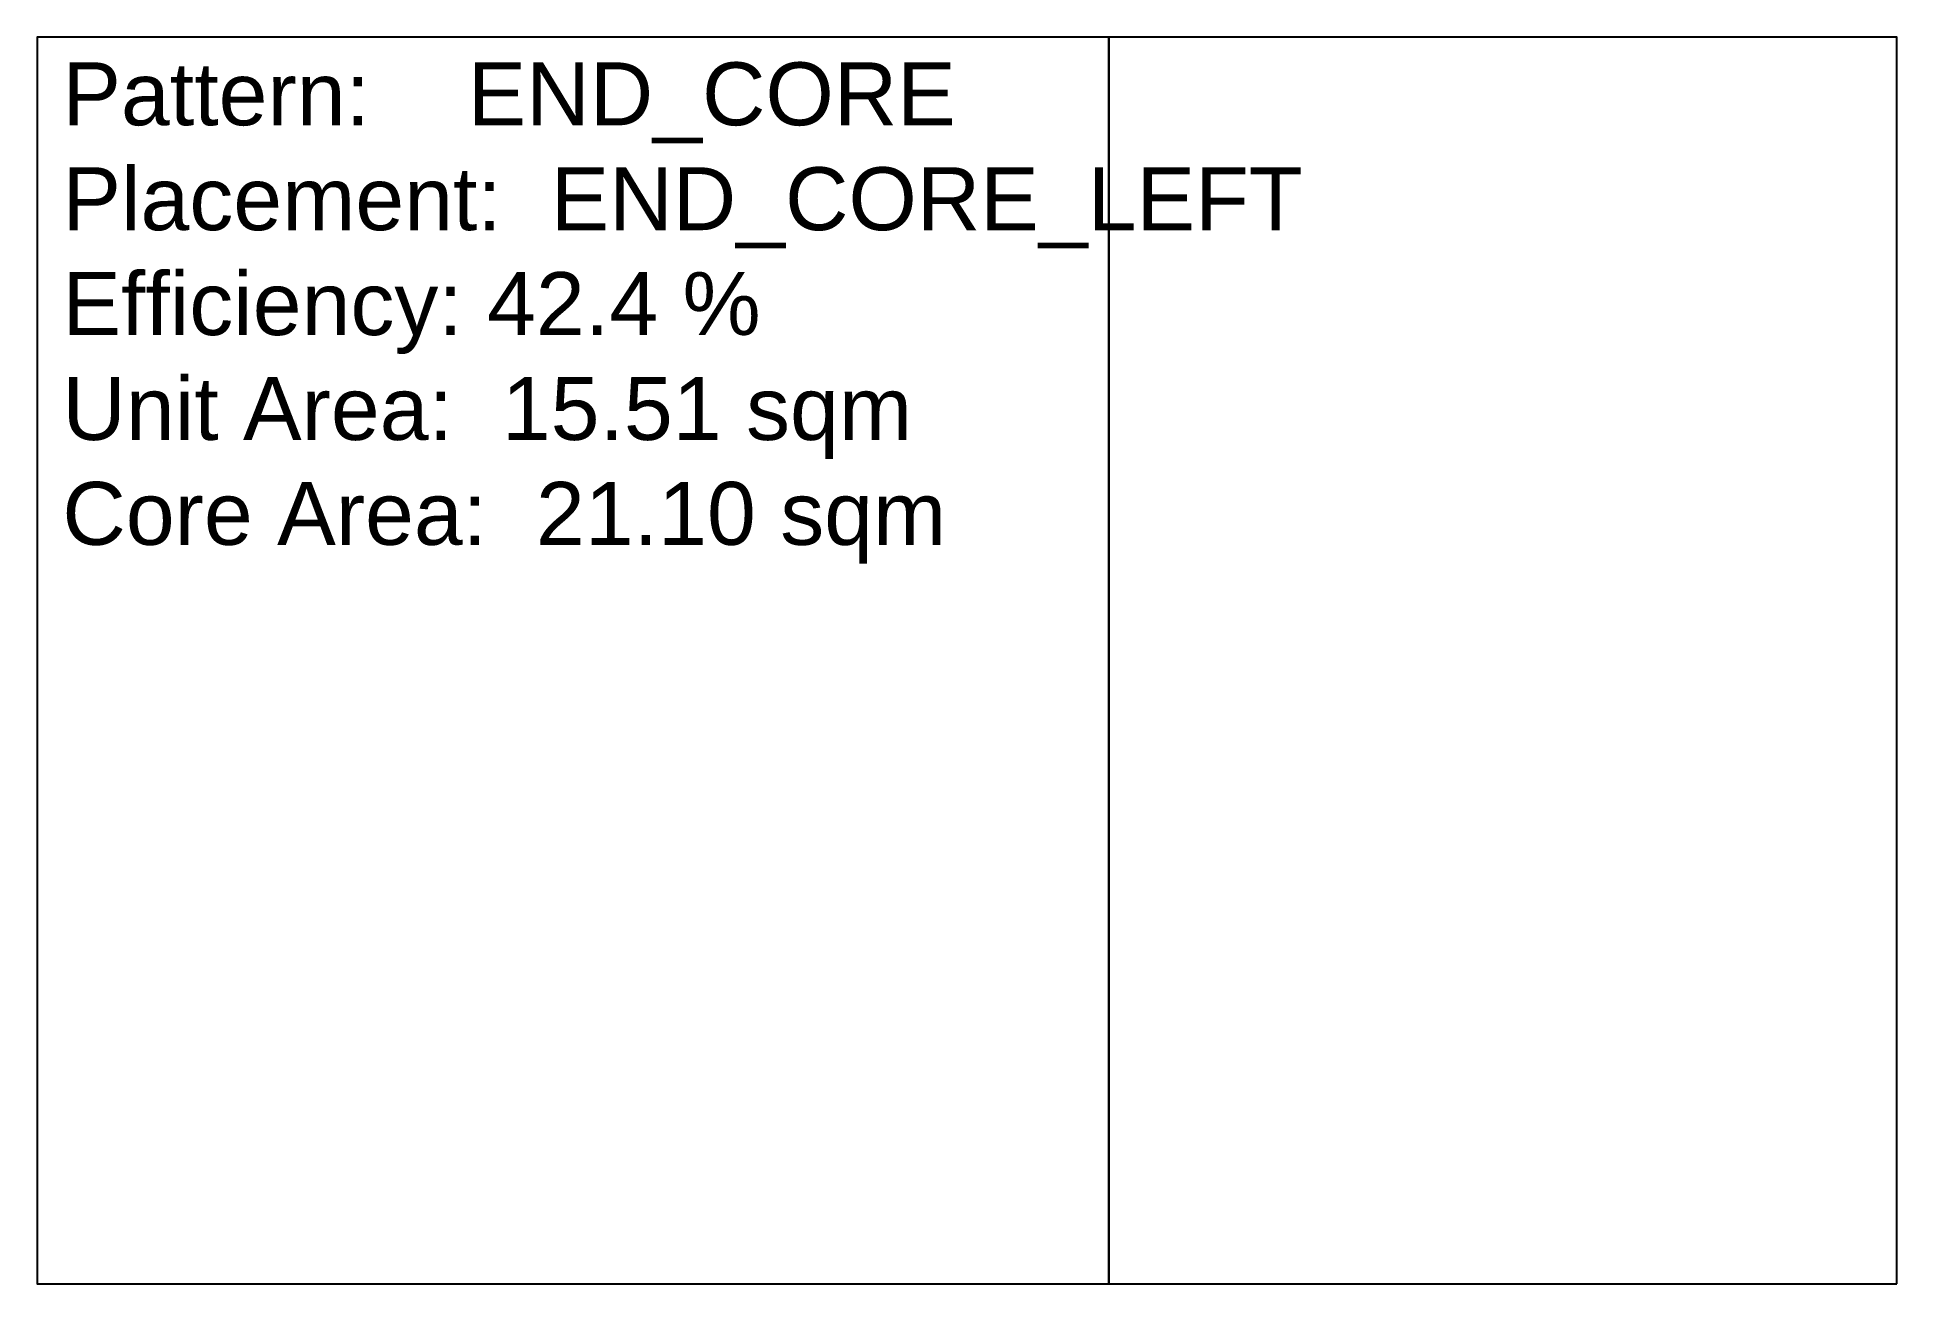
# Model space of a CAD drawing. Header units: millimetres. Extents: x 0 to 7.39, y 0 to 4.95.
import ezdxf

# ---------------------------------------------------------------- set-up
doc = ezdxf.new("R2010")
doc.units = ezdxf.units.MM
for name, color, linetype in [('A_CORE', 1, 'CONTINUOUS'), ('A_FOOTPRINT', 7, 'CONTINUOUS'), ('A_TEXT', 6, 'CONTINUOUS'), ('A_UNITS', 2, 'CONTINUOUS')]:
    doc.layers.add(name, color=color, linetype=linetype)
doc.styles.add('ARCH_STANDARD', font='Arial.ttf', dxfattribs={"height": 0.25})

msp = doc.modelspace()

# ---------------------------------------------------------------- linework, layer by layer
at = {"layer": 'A_CORE'}
msp.add_lwpolyline([(4.26, 0), (4.26, 4.953), (0, 4.953), (0, 0)], close=True, dxfattribs=at)
at = {"layer": 'A_FOOTPRINT'}
msp.add_lwpolyline([(7.3914, 0), (7.3914, 4.953), (0, 4.953), (0, 0)], close=True, dxfattribs=at)
at = {"layer": 'A_UNITS'}
msp.add_lwpolyline([(7.3914, 0), (7.3914, 4.953), (4.26, 4.953), (4.26, 0)], close=True, dxfattribs=at)

# ---------------------------------------------------------------- texts
at = {"layer": 'A_TEXT', "insert": (0.1, 4.853), "char_height": 0.25, "width": 5, "attachment_point": 1, "style": 'ARCH_STANDARD'}
msp.add_mtext('Pattern:    END_CORE\\PPlacement:  END_CORE_LEFT\\PEfficiency: 42.4 %\\PUnit Area:  15.51 sqm\\PCore Area:  21.10 sqm', dxfattribs=at)

doc.saveas('drawing.dxf')
